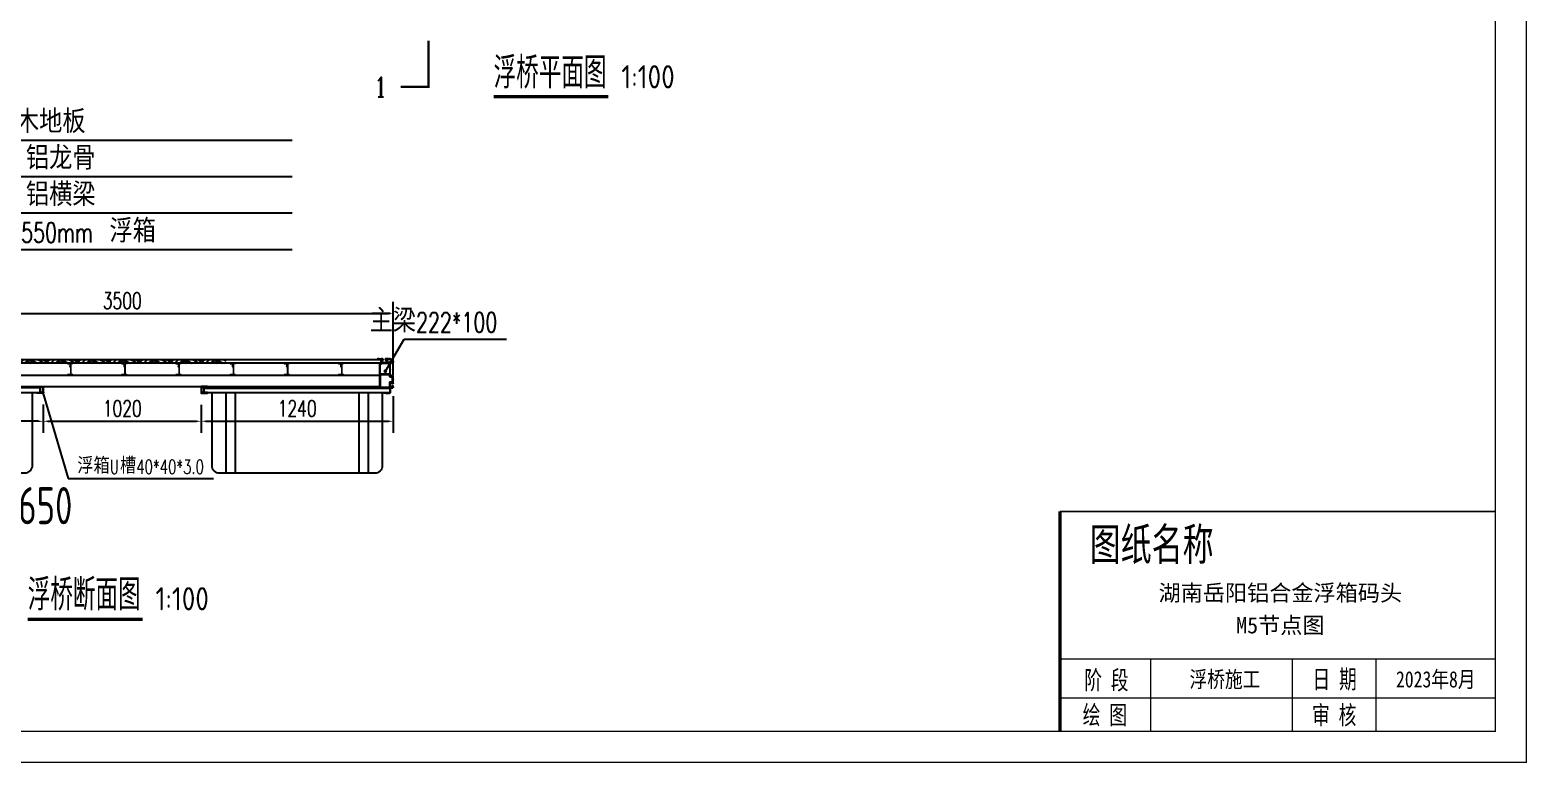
# Model space of a CAD drawing. Extents: x -259369 to -50372, y -155978 to 198088.
# Drawn here: x -60043 to -50372, y 102948 to 107685 of the extents above; entities that cross this region are included whole.
import ezdxf
from ezdxf.enums import TextEntityAlignment as Align

# ---------------------------------------------------------------- set-up
doc = ezdxf.new("R2010")
doc.units = 0
doc.header["$LTSCALE"] = 1000
doc.header["$MEASUREMENT"] = 0
for name, color, linetype in [('DIM_LEAD', 3, 'Continuous'), ('DIM_SYMB', 3, 'Continuous'), ('PUB_TEXT', 7, 'Continuous'), ('SGIDI_TK_TEXT', 3, 'Continuous'), ('W-STEEL_FRAME钢架', 3, 'Continuous'), ('W-WOOD_FLOOR木地板', 30, 'Continuous'), ('连接端梁', 130, 'Continuous')]:
    doc.layers.add(name, color=color, linetype=linetype)
for name, color, linetype, lineweight in [('图框', 7, 'Continuous', 13), ('结构', 52, 'Continuous', 18), ('铝龙骨', 7, 'Continuous', 9)]:
    doc.layers.add(name, color=color, linetype=linetype, lineweight=lineweight)
doc.styles.add('_TCH_DIM', font='SIMPLEX.shx', dxfattribs={"bigfont": 'hztxt.shx'})
doc.styles.add('_TCH_LABEL', font='COMPLEX', dxfattribs={"bigfont": 'GBCBIG'})
doc.styles.add('SGIDI-0', font='simhei.ttf', dxfattribs={"width": 0.8})
doc.styles.get("Standard").update_dxf_attribs({"font": 'gbenor.shx', "bigfont": 'gbcbig.shx'})
doc.styles.add('STANDARD_T3', font='simplex.shx', dxfattribs={"width": 0.7, "bigfont": 'hztxt.shx'})
doc.styles.add('仿宋', font='simfang.ttf', dxfattribs={"width": 0.7})
doc.dimstyles.new('W&&30', dxfattribs={"dimtxt": 105, "dimasz": 30, "dimexe": 75, "dimexo": 90, "dimgap": 30, "dimtad": 1, "dimdec": 0, "dimzin": 0, "dimdsep": 46, "dimtxsty": 'STANDARD_T3', "dimcen": 0.09, "dimclrd": 1, "dimclre": 1, "dimclrt": 7, "dimazin": 2, "dimtfac": 1, "dimtdec": 0, "dimtix": 1, "dimtmove": 2, "dimatfit": 3, "dimfxl": 0, "dimtolj": 1, "dimtzin": 0, "dimarcsym": 0})

# ---------------------------------------------------------------- blocks, each defined once
blk = doc.blocks.new('*D95')
at = {"layer": 'Defpoints', "color": 0, "transparency": 16777216}
for p in [(-57696.5, 105409.2), (-58936.6, 105352.6), (-57696.5, 105156.5)]:
    blk.add_point(p, dxfattribs=at)
at = {"layer": 'W-STEEL_FRAME钢架', "color": 1, "lineweight": -2, "transparency": 16777216}
for p, q in [((-57696.5, 105319.2), (-57696.5, 105081.5)), ((-58936.6, 105262.6), (-58936.6, 105081.5)), ((-58906.6, 105156.5), (-57726.5, 105156.5))]:
    blk.add_line(p, q, dxfattribs=at)
at = {"layer": 'W-STEEL_FRAME钢架', "color": 1, "transparency": 16777216}
for points in [[(-58906.6, 105161.5), (-58906.6, 105151.5), (-58936.6, 105156.5)], [(-57726.5, 105161.5), (-57726.5, 105151.5), (-57696.5, 105156.5)]]:
    blk.add_solid(points, dxfattribs=at)
at = {"layer": 'W-STEEL_FRAME钢架', "color": 7, "transparency": 16777216, "insert": (-58316.6, 105239), "char_height": 105, "attachment_point": 5, "style": 'STANDARD_T3'}
blk.add_mtext('\\A1;1240', dxfattribs=at)
blk = doc.blocks.new('*D93')
at = {"layer": 'Defpoints', "color": 0, "transparency": 16777216}
for p in [(-61196.5, 105379.6), (-59956.5, 105355.6), (-61196.5, 105156.5)]:
    blk.add_point(p, dxfattribs=at)
at = {"layer": 'W-STEEL_FRAME钢架', "color": 1, "lineweight": -2, "transparency": 16777216}
for p, q in [((-61196.5, 105289.6), (-61196.5, 105081.5)), ((-59956.5, 105265.6), (-59956.5, 105081.5)), ((-59986.5, 105156.5), (-61166.5, 105156.5))]:
    blk.add_line(p, q, dxfattribs=at)
at = {"layer": 'W-STEEL_FRAME钢架', "color": 1, "transparency": 16777216}
for points in [[(-61166.5, 105161.5), (-61166.5, 105151.5), (-61196.5, 105156.5)], [(-59986.5, 105161.5), (-59986.5, 105151.5), (-59956.5, 105156.5)]]:
    blk.add_solid(points, dxfattribs=at)
at = {"layer": 'W-STEEL_FRAME钢架', "color": 7, "transparency": 16777216, "insert": (-60576.5, 105239), "char_height": 105, "attachment_point": 5, "style": 'STANDARD_T3'}
blk.add_mtext('\\A1;1240', dxfattribs=at)
blk = doc.blocks.new('*D94')
at = {"layer": 'Defpoints', "color": 0, "transparency": 16777216}
for p in [(-57696.5, 105853.1), (-61196.5, 105375.5), (-57696.5, 105367.3)]:
    blk.add_point(p, dxfattribs=at)
at = {"layer": 'W-STEEL_FRAME钢架', "color": 1, "lineweight": -2, "transparency": 16777216}
for p, q in [((-61196.5, 105465.5), (-61196.5, 105928.1)), ((-57696.5, 105457.3), (-57696.5, 105928.1)), ((-61166.5, 105853.1), (-57726.5, 105853.1))]:
    blk.add_line(p, q, dxfattribs=at)
at = {"layer": 'W-STEEL_FRAME钢架', "color": 1, "transparency": 16777216}
for points in [[(-61166.5, 105858.1), (-61166.5, 105848.1), (-61196.5, 105853.1)], [(-57726.5, 105858.1), (-57726.5, 105848.1), (-57696.5, 105853.1)]]:
    blk.add_solid(points, dxfattribs=at)
at = {"layer": 'W-STEEL_FRAME钢架', "color": 7, "transparency": 16777216, "insert": (-59446.5, 105935.6), "char_height": 105, "attachment_point": 5, "style": 'STANDARD_T3'}
blk.add_mtext('\\A1;3500', dxfattribs=at)
blk = doc.blocks.new('*D154')
at = {"layer": 'Defpoints', "color": 0, "transparency": 16777216}
for p in [(-59956.5, 105338.6), (-58936.6, 105338.6), (-58936.6, 105156.5)]:
    blk.add_point(p, dxfattribs=at)
at = {"layer": 'W-STEEL_FRAME钢架', "color": 1, "lineweight": -2, "transparency": 16777216}
for p, q in [((-59956.5, 105248.6), (-59956.5, 105081.5)), ((-58936.6, 105248.6), (-58936.6, 105081.5)), ((-59926.5, 105156.5), (-58966.6, 105156.5))]:
    blk.add_line(p, q, dxfattribs=at)
at = {"layer": 'W-STEEL_FRAME钢架', "color": 1, "transparency": 16777216}
for points in [[(-59926.5, 105161.5), (-59926.5, 105151.5), (-59956.5, 105156.5)], [(-58966.6, 105161.5), (-58966.6, 105151.5), (-58936.6, 105156.5)]]:
    blk.add_solid(points, dxfattribs=at)
at = {"layer": 'W-STEEL_FRAME钢架', "color": 7, "transparency": 16777216, "insert": (-59446.5, 105239), "char_height": 105, "attachment_point": 5, "style": 'STANDARD_T3'}
blk.add_mtext('\\A1;1020', dxfattribs=at)
blk = doc.blocks.new('$matou$00000085')
at = {"color": 0, "lineweight": 5}
for p, q in [((-17.5, 36, 0), (-17.5, 37, 0)), ((-4.3, 33.6, 0), (-4.3, 35, 0)), ((-1.2, 13.2, 0), (-3.5, 13.2, 0))]:
    blk.add_line(p, q, dxfattribs=at)
at = {"color": 0, "lineweight": 0, "ltscale": 0.5}
blk.add_arc((-1.5, 17.2, 0), 4.07, 274.72823, 349.84724, dxfattribs=at)
at = {"layer": '结构', "color": 0, "linetype": 'ByBlock', "lineweight": 0, "ltscale": 0.5}
for p, q in [((-7.2, 38, 0), (-16.5, 38, 0)), ((-16.5, 35, 0), (-8.5, 35, 0)), ((-7.5, -34, 0), (-7.5, 34, 0)), ((-4.7, 33.3, 0), (-4.3, 33.6, 0)), ((-4.3, 33.1, 0), (-4.7, 33.3, 0)), ((-4.7, 31.5, 0), (-4.3, 31.7, 0)), ((-4.3, 31.2, 0), (-4.7, 31.5, 0)), ((-4.3, 31, 0), (-4.7, 30.8, 0)), ((-4.7, 30.8, 0), (-4.3, 30.5, 0)), ((-4.3, 29.2, 0), (-4.7, 29, 0)), ((-4.7, 29, 0), (-4.3, 28.7, 0)), ((-4.3, 27.4, 0), (-4.7, 27.2, 0)), ((-4.7, 27.2, 0), (-4.3, 26.9, 0)), ((-4.3, 25.6, 0), (-4.7, 25.4, 0)), ((-4.7, 25.4, 0), (-4.3, 25.1, 0)), ((-4.3, 23.8, 0), (-4.7, 23.6, 0)), ((-4.7, 23.6, 0), (-4.3, 23.3, 0)), ((-4.3, 22, 0), (-4.7, 21.8, 0)), ((-4.7, 21.8, 0), (-4.3, 21.5, 0)), ((-4.3, 20.2, 0), (-4.7, 20, 0)), ((-4.7, 20, 0), (-4.3, 19.7, 0)), ((-4.5, -34, 0), (-4.5, 12.2, 0)), ((-4.3, 31.7, 0), (-4.3, 33.1, 0)), ((-4.3, 31.3, 0), (-4.3, 31, 0)), ((-4.3, 30.5, 0), (-4.3, 29.2, 0)), ((-4.3, 28.7, 0), (-4.3, 27.4, 0)), ((-4.3, 26.9, 0), (-4.3, 25.6, 0)), ((-4.3, 25.1, 0), (-4.3, 23.8, 0)), ((-4.3, 23.3, 0), (-4.3, 22, 0)), ((-4.3, 21.5, 0), (-4.3, 20.2, 0)), ((-4.3, 19.7, 0), (-4.3, 19.2, 0)), ((-0.7, 33.6, 0), (-0.7, 35, 0)), ((-0.3, 33.3, 0), (-0.7, 33.6, 0)), ((-0.7, 33.1, 0), (-0.3, 33.3, 0)), ((-0.7, 31.7, 0), (-0.7, 33.1, 0)), ((-0.3, 31.5, 0), (-0.7, 31.7, 0)), ((-0.7, 31.2, 0), (-0.3, 31.5, 0)), ((-0.7, 29.9, 0), (-0.7, 31.2, 0)), ((-0.3, 29.7, 0), (-0.7, 29.9, 0)), ((-0.7, 29.4, 0), (-0.3, 29.7, 0)), ((-0.7, 28.1, 0), (-0.7, 29.4, 0)), ((-0.3, 27.9, 0), (-0.7, 28.1, 0)), ((-0.7, 27.6, 0), (-0.3, 27.9, 0)), ((-0.7, 26.3, 0), (-0.7, 27.6, 0)), ((-0.3, 26.1, 0), (-0.7, 26.3, 0)), ((-0.7, 25.8, 0), (-0.3, 26.1, 0)), ((-0.7, 24.5, 0), (-0.7, 25.8, 0)), ((-0.3, 24.3, 0), (-0.7, 24.5, 0)), ((-0.7, 24, 0), (-0.3, 24.3, 0)), ((-0.7, 22.7, 0), (-0.7, 24, 0)), ((-0.3, 22.5, 0), (-0.7, 22.7, 0)), ((-0.7, 22.2, 0), (-0.3, 22.5, 0)), ((-0.7, 22.2, 0), (-0.7, 22.2, 0)), ((-0.7, 21, 0), (-0.7, 22.2, 0)), ((-0.3, 20.7, 0), (-0.7, 21, 0)), ((-0.7, 20.5, 0), (-0.3, 20.7, 0)), ((-0.7, 19.2, 0), (-0.7, 20.5, 0)), ((2.2, 38, 0), (16.5, 38, 0)), ((2.5, 34, 0), (2.5, 16.5, 0)), ((16.5, 35, 0), (3.5, 35, 0)), ((17.5, 37, 0), (17.5, 36, 0)), ((-17.5, -37.5, 0), (-17.5, -35.5, 0)), ((-17, -35, 0), (-8.5, -35, 0)), ((17, -38, 0), (-17, -38, 0)), ((-3.5, -35, 0), (17, -35, 0)), ((17.5, -35.5, 0), (17.5, -37.5, 0))]:
    blk.add_line(p, q, dxfattribs=at)
for centre, radius, start, end in [((-16.5, 37, 0), 1, 90, 180), ((-16.5, 36, 0), 1, 180, 270), ((-8.5, 34, 0), 1, 0, 90), ((-7.2, 35, 0), 3, 0, 90.00167), ((-3.5, 12.2, 0), 1, 90, 180), ((-2.5, 19.2, 0), 1.75, 180, 0), ((2.2, 35, 0), 3, 89.99833, 180), ((3.5, 34, 0), 1, 90, 180), ((16.5, 37, 0), 1, 0, 90), ((16.5, 36, 0), 1, 270, 360), ((-17, -35.5, 0), 0.5, 90, 180), ((-17, -37.5, 0), 0.5, 180, 270), ((-8.5, -34, 0), 1, 270, 0), ((-3.5, -34, 0), 1, 180, 270), ((17, -35.5, 0), 0.5, 0, 90), ((17, -37.5, 0), 0.5, 270, 0)]:
    blk.add_arc(centre, radius, start, end, dxfattribs=at)
blk = doc.blocks.new('*U72')
at = {"layer": '铝龙骨', "yscale": -1, "rotation": 180}
blk.add_blockref('$matou$00000085', (0, 0, 0), dxfattribs=at)
blk = doc.blocks.new('*U73')
at = {"color": 0, "linetype": 'ByBlock', "lineweight": -2, "transparency": 16777216}
for p in [(-2800, 0), (-2450, 0), (-2100, 0), (-1750, 0), (-1400, 0), (-1050, 0), (-700, 0), (-350, 0), (0, 0)]:
    blk.add_blockref('*U72', p, dxfattribs=at)
blk = doc.blocks.new('0102')
at = {"color": 5, "lineweight": -3}
for p, q in [((-1521474.8, 1202748.6), (-1521474.8, 1203268.6)), ((-1521414.8, 1202748.6), (-1521414.8, 1203268.6)), ((-1520614.8, 1203268.6), (-1520614.8, 1202748.6)), ((-1520554.8, 1203268.6), (-1520554.8, 1202748.6))]:
    blk.add_line(p, q, dxfattribs=at)
at = {"color": 5}
blk.add_lwpolyline([(-1521614.8, 1203298.6), (-1521614.8, 1203268.6), (-1521564.8, 1203268.6), (-1520464.8, 1203268.5), (-1520414.8, 1203268.6), (-1520414.8, 1203298.6)], close=True, dxfattribs=at)
at = {"color": 5, "lineweight": -3}
blk.add_lwpolyline([(-1521564.8, 1203268.6), (-1521564.8, 1202798.6, 0.414214), (-1521514.8, 1202748.6), (-1520514.8, 1202748.6, 0.414214), (-1520464.8, 1202798.6), (-1520464.8, 1203268.6)], format="xyb", dxfattribs=at)

msp = doc.modelspace()

# ---------------------------------------------------------------- hatches: boundary and pattern name
at = {"layer": 'W-WOOD_FLOOR木地板'}
h = msp.add_hatch(dxfattribs=at)
h.set_pattern_fill('木纹01', color=256, scale=50)
h.set_pattern_definition([(360, (-410336.43, 280392.43), (200, 200), [10, -190]), (360, (-410476.43, 280412.43), (200, 200), [20, -180]), (360, (-410346.43, 280422.43), (200, 200), [10, -190]), (360, (-410466.43, 280442.43), (200, 200), [10, -190]), (360, (-410346.43, 280452.43), (200, 200), [10, -190]), (360, (-410456.43, 280462.43), (200, 200), [10, -190]), (360, (-410346.43, 280472.43), (200, 200), [10, -190]), (360, (-410456.43, 280492.43), (200, 200), [10, -110, 10, -70]), (360, (-410456.43, 280512.43), (200, 200), [20, -100, 10, -70]), (360, (-410466.43, 280542.43), (200, 200), [10, -30, 10, -80, 10, -60]), (360, (-410476.43, 280562.43), (200, 200), [10, -40, 20, -130]), (360, (-410346.43, 280572.43), (200, 200), [10, -190]), (360, (-410476.43, 280582.43), (200, 200), [10, -50, 10, -130]), (45, (-410496.43, 280392.43), (5e-14, 200), [28.2842, -254.55851]), (45, (-410326.43, 280392.43), (5e-14, 200), [56.56854, -226.27417]), (45, (-410326.43, 280492.43), (5e-14, 200), [14.142, -268.70071]), (45, (-410496.43, 280512.43), (5e-14, 200), [42.4264, -240.41631]), (45, (-410326.43, 280512.43), (5e-14, 200), [70.71068, -212.13203]), (45, (-410326.43, 280542.43), (5e-14, 200), [42.4264, -240.41631]), (315, (-410366.43, 280562.43), (200, -9e-14), [14.142, -268.70071]), (315, (-410436.43, 280402.43), (200, -9e-14), [28.2842, -254.55851]), (315, (-410426.43, 280482.43), (200, -9e-14), [28.2842, -254.55851]), (315, (-410366.43, 280442.43), (200, -9e-14), [28.2842, -254.55851]), (315, (-410376.43, 280522.43), (200, -9e-14), [28.2842, -254.55851]), (315, (-410366.43, 280542.43), (200, -9e-14), [42.4264, -240.41631]), (315, (-410416.43, 280422.43), (200, -9e-14), [42.4264, -240.41631]), (315, (-410386.43, 280432.43), (200, -9e-14), [42.4264, -240.41631]), (315, (-410416.43, 280502.43), (200, -9e-14), [42.4264, -240.41631]), (315, (-410396.43, 280512.43), (200, -9e-14), [42.4264, -240.41631]), (26.56505, (-410486.43, 280432.43), (200, 8e-08), [22.36068, -424.85292]), (26.56505, (-410336.43, 280422.43), (200, 8e-08), [89.44272, -357.77088]), (26.56505, (-410336.43, 280452.43), (200, 8e-08), [89.44272, -357.77088]), (26.56505, (-410336.43, 280472.43), (200, 8e-08), [89.4428, -134, 44.722, -179.048795]), (26.56505, (-410316.43, 280502.43), (200, 8e-08), [22.36068, -424.85292]), (26.56505, (-410496.43, 280572.43), (200, 8e-08), [22.36068, -424.85292]), (26.56505, (-410336.43, 280572.43), (200, 8e-08), [44.72136, -402.49224]), (333.43495, (-410386.43, 280392.43), (200, -8e-08), [44.72136, -402.49224]), (333.43495, (-410456.43, 280442.43), (200, -8e-08), [44.72136, -402.49224]), (333.43495, (-410456.43, 280412.43), (200, -8e-08), [22.36068, -424.85224]), (333.43495, (-410446.43, 280462.43), (200, -8e-08), [67.08204, -380.13156]), (333.43495, (-410406.43, 280462.43), (200, -8e-08), [44.72136, -402.49224]), (333.43495, (-410386.43, 280472.43), (200, -8e-08), [44.72136, -402.49224]), (333.43495, (-410446.43, 280492.43), (200, -8e-08), [22.36068, -424.85224]), (333.43495, (-410436.43, 280512.43), (200, -8e-08), [22.36068, -424.85224]), (333.43495, (-410356.43, 280552.43), (200, -8e-08), [22.36068, -424.85224]), (333.43495, (-410366.43, 280482.43), (200, -8e-08), [22.36068, -424.85224]), (333.43495, (-410456.43, 280542.43), (200, -8e-08), [67.08204, -380.13156]), (333.43495, (-410466.43, 280562.43), (200, -8e-08), [44.72136, -402.49224]), (333.43495, (-410356.43, 280502.43), (200, -8e-08), [22.36, -201.24, 22.36, -201.253595]), (333.43495, (-410416.43, 280542.43), (200, -8e-08), [44.72136, -402.49224]), (333.43495, (-410406.43, 280562.43), (200, -8e-08), [44.72136, -402.49224]), (333.43495, (-410466.43, 280582.43), (200, -8e-08), [44.72136, -402.49224]), (333.43495, (-410406.43, 280582.43), (200, -8e-08), [44.72136, -402.49224])])
h.paths.add_polyline_path([(-61119.29, 105555.7), (-61119.29, 105531.7), (-58775.63, 105531.7), (-58775.63, 105555.7)])

# ---------------------------------------------------------------- linework, layer by layer
at = {"color": 3, "lineweight": -3}
for p, q in [((-57787.17, 105560.31), (-57789.55, 105560.31)), ((-57784.44, 105559.79), (-57784.14, 105560.25)), ((-57783.88, 105530.69), (-57783.88, 105493.13)), ((-57783.02, 105560.25), (-57782.72, 105559.79)), ((-57782.43, 105559.79), (-57782.13, 105560.25)), ((-57780.42, 105559.79), (-57780.12, 105560.25)), ((-57766.82, 105560.31), (-57771.95, 105560.31)), ((-57761.3, 105553.48), (-57761.3, 105557.8)), ((-57747.24, 105557.8), (-57747.24, 105553.48)), ((-57736.59, 105560.31), (-57741.72, 105560.31)), ((-57736.59, 105560.31), (-57738.42, 105560.31)), ((-57736.14, 105559.79), (-57736.44, 105560.25)), ((-57734.14, 105559.79), (-57734.44, 105560.25)), ((-57733.55, 105560.25), (-57733.85, 105559.79)), ((-57721.14, 105535.23), (-57733.68, 105535.21)), ((-57732.13, 105559.79), (-57732.43, 105560.25)), ((-57715.62, 105493.13), (-57715.62, 105536.22)), ((-57783.88, 105426.45), (-57783.88, 105377.09)), ((-57696.54, 105427.62), (-57696.54, 105446.45))]:
    msp.add_line(p, q, dxfattribs=at)
at = {"color": 1, "lineweight": -3}
for p, q in [((-61109.2, 105455.09), (-57783.88, 105455.09)), ((-61109.2, 105381.58), (-57783.88, 105381.58))]:
    msp.add_line(p, q, dxfattribs=at)
at = {"color": 3, "lineweight": -3}
for points in [[(-57796.93, 105557.8), (-57796.93, 105557.5, 0.4142136), (-57796.73, 105557.3), (-57773.84, 105557.3)], [(-57787.17, 105560.31, -0.1989124), (-57787.03, 105560.25), (-57786.73, 105559.79)], [(-57786.45, 105559.79), (-57786.15, 105560.25, -0.1989124), (-57786, 105560.31), (-57785.17, 105560.31, -0.1989124), (-57785.02, 105560.25), (-57784.72, 105559.79)], [(-57784, 105560.31), (-57783.16, 105560.31, -0.1989124), (-57783.02, 105560.25)], [(-57783.88, 105530.69, -0.4142136), (-57782.88, 105531.7), (-57773.84, 105531.7, 0.4142136), (-57772.84, 105532.7), (-57772.84, 105556.29, 0.4142136), (-57773.84, 105557.3)], [(-57781.99, 105560.31), (-57781.15, 105560.31, -0.1989124), (-57781.01, 105560.25), (-57780.71, 105559.79)], [(-57779.98, 105560.31), (-57779.14, 105560.31, -0.1989124), (-57779, 105560.25), (-57778.7, 105559.79)], [(-57778.42, 105559.79), (-57778.11, 105560.25, -0.1989124), (-57777.97, 105560.31), (-57777.13, 105560.31, -0.1989124), (-57776.99, 105560.25), (-57776.69, 105559.79)], [(-57776.41, 105559.79), (-57776.11, 105560.25, -0.1989124), (-57775.96, 105560.31), (-57775.13, 105560.31, -0.1989124), (-57774.99, 105560.25), (-57774.68, 105559.79)], [(-57774.4, 105559.79), (-57774.1, 105560.25, -0.1989124), (-57773.96, 105560.31), (-57773.12, 105560.31, -0.1989124), (-57772.98, 105560.25), (-57772.68, 105559.79)], [(-57772.39, 105559.79), (-57772.09, 105560.25, -0.1989124), (-57771.95, 105560.31), (-57770.12, 105560.31)], [(-57754.85, 105535.21), (-57768.32, 105535.21, -0.4142136), (-57769.33, 105536.22), (-57769.33, 105552.28, -0.4142136), (-57768.32, 105553.28), (-57761.5, 105553.28)], [(-57754.85, 105535.21, -0.1989124), (-57754.71, 105535.15), (-57754.41, 105534.85, 0.4142136), (-57754.13, 105534.85), (-57753.82, 105535.15, -0.1989124), (-57753.68, 105535.21)], [(-57753.68, 105535.21), (-57740.21, 105535.21, 0.4142136), (-57739.21, 105536.22), (-57739.21, 105552.28, 0.4142136), (-57740.21, 105553.28), (-57747.04, 105553.28)], [(-57734.58, 105560.31), (-57735.42, 105560.31, 0.1989124), (-57735.56, 105560.25), (-57735.86, 105559.79)], [(-57716.62, 105556.29), (-57716.62, 105556.29), (-57732.68, 105556.29, 0.4142136), (-57735.69, 105553.28), (-57735.69, 105537.22, 0.4145184), (-57733.68, 105535.21)], [(-57732.43, 105560.25, 0.1989124), (-57732.57, 105560.31), (-57733.41, 105560.31)], [(-57730.12, 105559.79), (-57730.42, 105560.25, 0.1989124), (-57730.56, 105560.31), (-57731.4, 105560.31, 0.1989124), (-57731.54, 105560.25), (-57731.84, 105559.79)], [(-57728.11, 105559.79), (-57728.41, 105560.25, 0.1989124), (-57728.55, 105560.31), (-57729.39, 105560.31, 0.1989124), (-57729.53, 105560.25), (-57729.84, 105559.79)], [(-57726.1, 105559.79), (-57726.4, 105560.25, 0.1989124), (-57726.55, 105560.31), (-57727.38, 105560.31, 0.1989124), (-57727.53, 105560.25), (-57727.83, 105559.79)], [(-57724.1, 105559.79), (-57724.4, 105560.25, 0.1989124), (-57724.54, 105560.31), (-57725.38, 105560.31, 0.1989124), (-57725.52, 105560.25), (-57725.82, 105559.79)], [(-57722.09, 105559.79), (-57722.39, 105560.25, 0.1989124), (-57722.53, 105560.31), (-57723.37, 105560.31, 0.1989124), (-57723.51, 105560.25), (-57723.81, 105559.79)], [(-57721.36, 105560.31, 0.1989124), (-57721.5, 105560.25), (-57721.8, 105559.79)], [(-57700.59, 105541.28), (-57700.59, 105541.28), (-57717.12, 105541.28, 0.4142136), (-57719.13, 105539.27), (-57719.13, 105537.24, -0.4139088), (-57721.14, 105535.23)], [(-57716.62, 105560.31, -0.4142136), (-57696.54, 105540.23), (-57696.54, 105538.64)], [(-57713.61, 105538.22), (-57706.69, 105538.22, -0.3624885), (-57705.7, 105537.4), (-57704.36, 105530.01)], [(-57783.88, 105455.09), (-57783.88, 105377.09, -2.4142136), (-57784.39, 105376.59), (-57795.93, 105376.59, 0.4142136), (-57796.93, 105375.59), (-57796.93, 105374.58, 0.4142136), (-57795.93, 105373.58)], [(-57783.82, 105492.99), (-57783.52, 105492.69, -0.4142136), (-57783.52, 105492.4), (-57783.82, 105492.1, 0.1989124), (-57783.88, 105491.96), (-57783.88, 105491.96), (-57783.88, 105427.62)], [(-57783.82, 105427.48), (-57783.52, 105427.18, -0.4142136), (-57783.52, 105426.9), (-57783.82, 105426.59)], [(-57715.62, 105493.13, -0.1989124), (-57715.67, 105492.99), (-57715.98, 105492.69, 0.4142136), (-57715.98, 105492.4), (-57715.67, 105492.1, -0.1989124), (-57715.62, 105491.96)], [(-57703.19, 105455.9, 0.4035353), (-57704.36, 105455.08), (-57705.7, 105447.69, -0.3624885), (-57706.69, 105446.86), (-57713.61, 105446.86, -0.4142136), (-57715.62, 105448.87), (-57715.62, 105491.96)], [(-57696.54, 105427.62, -0.1989124), (-57696.6, 105427.48), (-57696.9, 105427.18, 0.4142136), (-57696.9, 105426.9), (-57696.6, 105426.59, -0.1989124), (-57696.54, 105426.45)], [(-57795.93, 105373.58), (-57720.63, 105373.58, -0.4142136), (-57718.62, 105371.57), (-57718.62, 105349.48, -0.4142136), (-57727.66, 105340.45)], [(-57744.28, 105337.5), (-57744.58, 105337.8, 0.4142136), (-57744.87, 105337.8), (-57745.17, 105337.5, -0.1989124), (-57745.31, 105337.44), (-57753.76, 105337.44, -0.4142136), (-57754.77, 105338.44), (-57754.77, 105339.44, -0.4142136), (-57753.76, 105340.45), (-57727.66, 105340.45)], [(-57744.28, 105337.5, 0.1989124), (-57744.14, 105337.44), (-57727.66, 105337.44)], [(-57727.66, 105337.44, 0.4142136), (-57715.61, 105349.48), (-57715.61, 105371.57, -0.4142136), (-57713.6, 105373.58), (-57698.55, 105373.58)], [(-57700.56, 105399.38), (-57700.56, 105406.21, 0.4142136), (-57701.56, 105407.21), (-57714.61, 105407.21, 0.4142136), (-57715.61, 105406.21), (-57715.61, 105392.74, -0.1989124), (-57715.67, 105392.59), (-57715.97, 105392.29, 0.4142136), (-57715.97, 105392.01), (-57715.67, 105391.71, -0.1989124), (-57715.61, 105391.57), (-57715.61, 105378.1, 0.4142136), (-57714.61, 105377.09), (-57701.56, 105377.09, 0.4142136), (-57700.56, 105378.1), (-57700.56, 105384.92)], [(-57696.54, 105401.69, -0.4142136), (-57699.05, 105399.18), (-57700.36, 105399.18, -0.4142136), (-57700.56, 105399.38)], [(-57700.56, 105384.92, -0.4142136), (-57700.36, 105385.12), (-57699.05, 105385.12)], [(-57696.54, 105379.6), (-57696.54, 105375.59, -0.4142136), (-57698.55, 105373.58)]]:
    msp.add_lwpolyline(points, format="xyb", dxfattribs=at)
for points in [[(-57772.34, 105528.18, 0.356394), (-57769.39, 105530.59, -0.356394), (-57767.42, 105532.2), (-57722.14, 105532.2, -0.4142136), (-57719.13, 105529.19), (-57719.13, 105461.92, -0.4142136), (-57721.14, 105459.92), (-57777.36, 105459.92, -0.4142136), (-57780.37, 105462.93), (-57780.37, 105525.17, -0.4142136), (-57777.36, 105528.18)], [(-57780.37, 105380.1, 0.4142136), (-57777.36, 105377.09), (-57722.14, 105377.09, 0.4142136), (-57719.13, 105380.1), (-57719.13, 105407.71, -0.4142136), (-57716.11, 105410.72), (-57703.07, 105410.72, 0.4142136), (-57700.05, 105413.74), (-57700.05, 105439.34, 0.4142136), (-57703.07, 105442.35), (-57716.12, 105442.35, -0.4142136), (-57719.13, 105445.36), (-57719.13, 105454.9, 0.4142136), (-57721.14, 105456.9), (-57777.36, 105456.9, 0.4142136), (-57780.37, 105453.89)]]:
    msp.add_lwpolyline(points, format="xyb", close=True, dxfattribs=at)
for points in [[(-57716.62, 105560.31), (-57721.36, 105560.31), (-57718.98, 105560.31)], [(-57696.54, 105401.69), (-57696.54, 105412.14), (-57696.54, 105426.45)]]:
    msp.add_lwpolyline(points, dxfattribs=at)
at = {"color": 4}
for points in [[(-59956.47, 105381.58), (-59956.47, 105338.58), (-59996.47, 105338.58), (-59996.47, 105342.58), (-59960.47, 105342.58), (-59960.47, 105377.58), (-59996.47, 105377.58), (-59996.47, 105381.58)], [(-58936.63, 105381.58), (-58936.63, 105338.58), (-58896.63, 105338.58), (-58896.63, 105342.58), (-58932.63, 105342.58), (-58932.63, 105377.58), (-58896.63, 105377.58), (-58896.63, 105381.58)]]:
    msp.add_lwpolyline(points, close=True, dxfattribs=at)
at = {"color": 3, "lineweight": -3}
for centre, radius, start, end in [((-57788.98, 105546.5), 13.82, 87.618509, 125.160571), ((-57786.59, 105559.93), 0.201, 225, 315), ((-57784.58, 105559.93), 0.201, 225, 315), ((-57784, 105560.11), 0.201, 90, 134.999998), ((-57782.57, 105559.93), 0.201, 225, 315), ((-57781.99, 105560.11), 0.201, 90, 134.999998), ((-57780.57, 105559.93), 0.201, 225, 315), ((-57779.98, 105560.11), 0.201, 90, 134.999998), ((-57778.56, 105559.93), 0.201, 225, 315), ((-57776.55, 105559.93), 0.201, 225, 315), ((-57774.54, 105559.93), 0.201, 225, 315), ((-57772.53, 105559.93), 0.201, 225, 315), ((-57766.49, 105553.7), 6.62, 38.304663, 92.807428), ((-57761.5, 105553.48), 0.201, 270, 360), ((-57742.04, 105553.7), 6.62, 87.192572, 141.695337), ((-57747.04, 105553.48), 0.201, 179.725891, 270), ((-57736.59, 105560.11), 0.201, 45.000002, 90), ((-57736, 105559.93), 0.201, 225, 315), ((-57734.58, 105560.11), 0.201, 45.000002, 90), ((-57733.99, 105559.93), 0.201, 225, 315), ((-57733.41, 105560.11), 0.201, 90, 134.999999), ((-57731.99, 105559.93), 0.201, 225, 315), ((-57729.98, 105559.93), 0.201, 225, 315), ((-57727.97, 105559.93), 0.201, 225, 315), ((-57725.96, 105559.93), 0.201, 225, 315), ((-57723.95, 105559.93), 0.201, 225, 315), ((-57721.95, 105559.93), 0.201, 225, 315), ((-57716.57, 105540.29), 16.01, 3.552791, 90.183431), ((-57713.61, 105536.22), 2.01, 90, 180), ((-57703.37, 105530.19), 1, 190.3, 270), ((-57706.42, 105538.59), 9.88, 288.013896, 0.290643), ((-57783.68, 105493.13), 0.201, 180, 225), ((-57783.68, 105427.62), 0.201, 180, 225), ((-57783.68, 105426.45), 0.201, 135, 180), ((-57706.65, 105446.4), 10.11, 0.294521, 69.957789), ((-57703.16, 105379.93), 6.62, 357.192572, 51.695337)]:
    msp.add_arc(centre, radius, start, end, dxfattribs=at)
at = {"layer": 'DIM_LEAD'}
for p, q in [((-57747.23, 105480.27), (-57625.16, 105686.76)), ((-57625.16, 105686.76), (-56963.84, 105686.76)), ((-59960.47, 105342.58), (-59796.86, 104786.05)), ((-59796.86, 104786.05), (-58856.68, 104786.05))]:
    msp.add_line(p, q, dxfattribs=at)
at = {"layer": 'DIM_LEAD', "const_width": 12}
for points in [[(-57750.28, 105475.11, 1), (-57744.18, 105485.44, 1)], [(-59962.16, 105348.34, 1), (-59958.78, 105336.83, 1)]]:
    msp.add_lwpolyline(points, format="xyb", close=True, dxfattribs=at)
at = {"layer": 'DIM_SYMB'}
for p, q in [((-60848.8, 106973.42), (-58349.99, 106973.42)), ((-60848.8, 106737.92), (-58349.99, 106737.92)), ((-60848.8, 106502.42), (-58349.99, 106502.42)), ((-60848.8, 106266.92), (-58349.99, 106266.92))]:
    msp.add_line(p, q, dxfattribs=at)
for points, const_width in [([(-57468.12, 107616.63), (-57468.12, 107316.63), (-57648.12, 107316.63)], 15), ([(-57047.85, 107254.16), (-56306.6, 107254.16)], 21), ([(-60056.93, 103876.91), (-59315.68, 103876.91)], 21)]:
    msp.add_lwpolyline(points, dxfattribs=dict(at, const_width=const_width))
at = {"layer": 'W-WOOD_FLOOR木地板'}
msp.add_lwpolyline([(-61119.29, 105555.7), (-57775.63, 105555.7), (-57775.63, 105531.7), (-61119.29, 105531.7)], close=True, dxfattribs=at)
at = {"layer": '图框'}
for p, q in [((-53389.1, 104574.26), (-50577.38, 104574.26)), ((-53389.1, 103621.57), (-50577.38, 103621.57)), ((-52803.9, 103621.57), (-52803.9, 103153.02)), ((-51888.57, 103621.57), (-51888.57, 103153.02)), ((-51350, 103621.57), (-51350, 103153.02)), ((-53389.1, 103368.91), (-50577.38, 103368.91))]:
    msp.add_line(p, q, dxfattribs=at)
for points, const_width in [([(-53389.1, 104574.26), (-53389.1, 103153.02)], 21.28), ([(-53389.1, 104574.26), (-50577.38, 104574.26)], 10.64)]:
    msp.add_lwpolyline(points, dxfattribs=dict(at, const_width=const_width))
at = {"layer": '连接端梁', "color": 0}
for points, const_width in [([(-64647.44, 113915.74), (-50377.38, 113915.74), (-50377.38, 102953.02), (-64647.44, 102953.02)], 10), ([(-64447.44, 113715.74), (-50577.38, 113715.74), (-50577.38, 103153.02), (-64447.44, 103153.02)], 9)]:
    msp.add_lwpolyline(points, close=True, dxfattribs=dict(at, const_width=const_width))

# ---------------------------------------------------------------- block references
msp.add_blockref('*U73', (-58033.38, 105493.1))
at = {"color": 0}
msp.add_blockref('0102', (1460438.39, -1097925.96), dxfattribs=at)
at = {"color": 0, "xscale": -1}
msp.add_blockref('0102', (-1579331.47, -1097928.04), dxfattribs=at)

# ---------------------------------------------------------------- texts
at = {"layer": 'PUB_TEXT', "color": 7}
for s, height, p in [('浮桥平面图', 202.553, (-57047.85, 107307.33)), ('1:100', 150, (-56222.6, 107307.33)), ('浮桥断面图', 202.553, (-60056.93, 103934.55)), ('1:100', 150, (-59231.68, 103934.55))]:
    msp.add_text(s, height=height, dxfattribs=at).set_placement(p)
at = {"layer": 'PUB_TEXT', "color": 7, "width": 0.705882}
for s, height, style, p in [('1', 127.5, '_TCH_LABEL', (-57817.4, 107252.88)), ('1200*800*550mm', 127.5, '_TCH_DIM', (-60763.3, 106311.92)), ('222*100', 127.5, '_TCH_DIM', (-57548.84, 105731.76)), ('U', 89.25, '_TCH_DIM', (-59527.18, 104817.55)), ('40*40*3.0', 89.25, '_TCH_DIM', (-59356.18, 104817.55))]:
    msp.add_text(s, height=height, dxfattribs=dict(at, style=style)).set_placement(p)
at = {"layer": 'PUB_TEXT', "color": 7, "style": '_TCH_DIM'}
for s, height, p in [('塑木地板', 150, (-60283.3, 107018.42)), ('铝龙骨', 150, (-60069.01, 106782.92)), ('铝横梁', 150, (-60069.01, 106547.42)), ('浮箱', 150, (-59529.01, 106311.92)), ('主梁', 150, (-57848.84, 105731.76)), ('浮箱', 105, (-59737.18, 104817.55)), ('槽', 105, (-59461.18, 104817.55))]:
    msp.add_text(s, height=height, dxfattribs=at).set_placement(p)
at = {"layer": 'PUB_TEXT', "width": 0.8}
msp.add_text('1200*800*650', height=240, dxfattribs=at).set_placement((-61105.96, 104491.35))
at = {"layer": 'SGIDI_TK_TEXT', "color": 0, "style": '仿宋', "width": 0.7}
msp.add_text('图纸名称', height=209.616, dxfattribs=at).set_placement((-52797.2, 104362.27), align=Align.MIDDLE_CENTER)
at = {"layer": 'SGIDI_TK_TEXT', "color": 7, "style": '仿宋', "width": 0.7}
for s, p in [('阶 段', (-53089.65, 103484.29)), ('日 期', (-51615.52, 103490.16)), ('绘 图', (-53099.39, 103258.92)), ('审 核', (-51618.22, 103257.64))]:
    msp.add_text(s, height=120, dxfattribs=at).set_placement(p, align=Align.MIDDLE_CENTER)
at = {"layer": 'SGIDI_TK_TEXT', "color": 7, "style": 'SGIDI-0'}
for tag, p in [('湖南岳阳铝合金浮箱码头', (-51966.09, 104047.84)), ('M5节点图', (-51966.09, 103838.34))]:
    msp.add_attdef(tag, text='', height=104.81, dxfattribs=at).set_placement(p, align=Align.MIDDLE_CENTER)
at = {"layer": 'SGIDI_TK_TEXT', "color": 7, "style": 'SGIDI-0', "width": 0.8}
for tag, p in [('浮桥施工', (-52323.84, 103489.27)), ('2023年8月', (-50962.07, 103489.27))]:
    msp.add_attdef(tag, text='建设单位', height=104.808, dxfattribs=at).set_placement(p, align=Align.MIDDLE_CENTER)

# ---------------------------------------------------------------- dimensions: what is measured, and where the dimension line sits
at = {"layer": 'W-STEEL_FRAME钢架'}
for base, p1, p2, picture, middle in [((-57696.54, 105853.15), (-61196.54, 105375.53), (-57696.54, 105367.33), '*D94', (-59446.54, 105935.65)), ((-61196.54, 105156.46), (-59956.47, 105355.59), (-61196.54, 105379.6), '*D93', (-60576.5, 105238.96))]:
    dim = msp.add_linear_dim(base=base, p1=p1, p2=p2, angle=180, dimstyle='W&&30', dxfattribs=at)
    dim.commit()
    dim.dimension.update_dxf_attribs({"geometry": picture, "text_midpoint": middle})
for base, p1, p2, picture, middle in [((-57696.54, 105156.46), (-58936.63, 105352.61), (-57696.54, 105409.18), '*D95', (-58316.59, 105238.96)), ((-58936.63, 105156.46), (-59956.47, 105338.58), (-58936.63, 105338.58), '*D154', (-59446.55, 105238.96))]:
    dim = msp.add_linear_dim(base=base, p1=p1, p2=p2, dimstyle='W&&30', dxfattribs=at)
    dim.commit()
    dim.dimension.update_dxf_attribs({"geometry": picture, "text_midpoint": middle})

doc.saveas('drawing.dxf')
